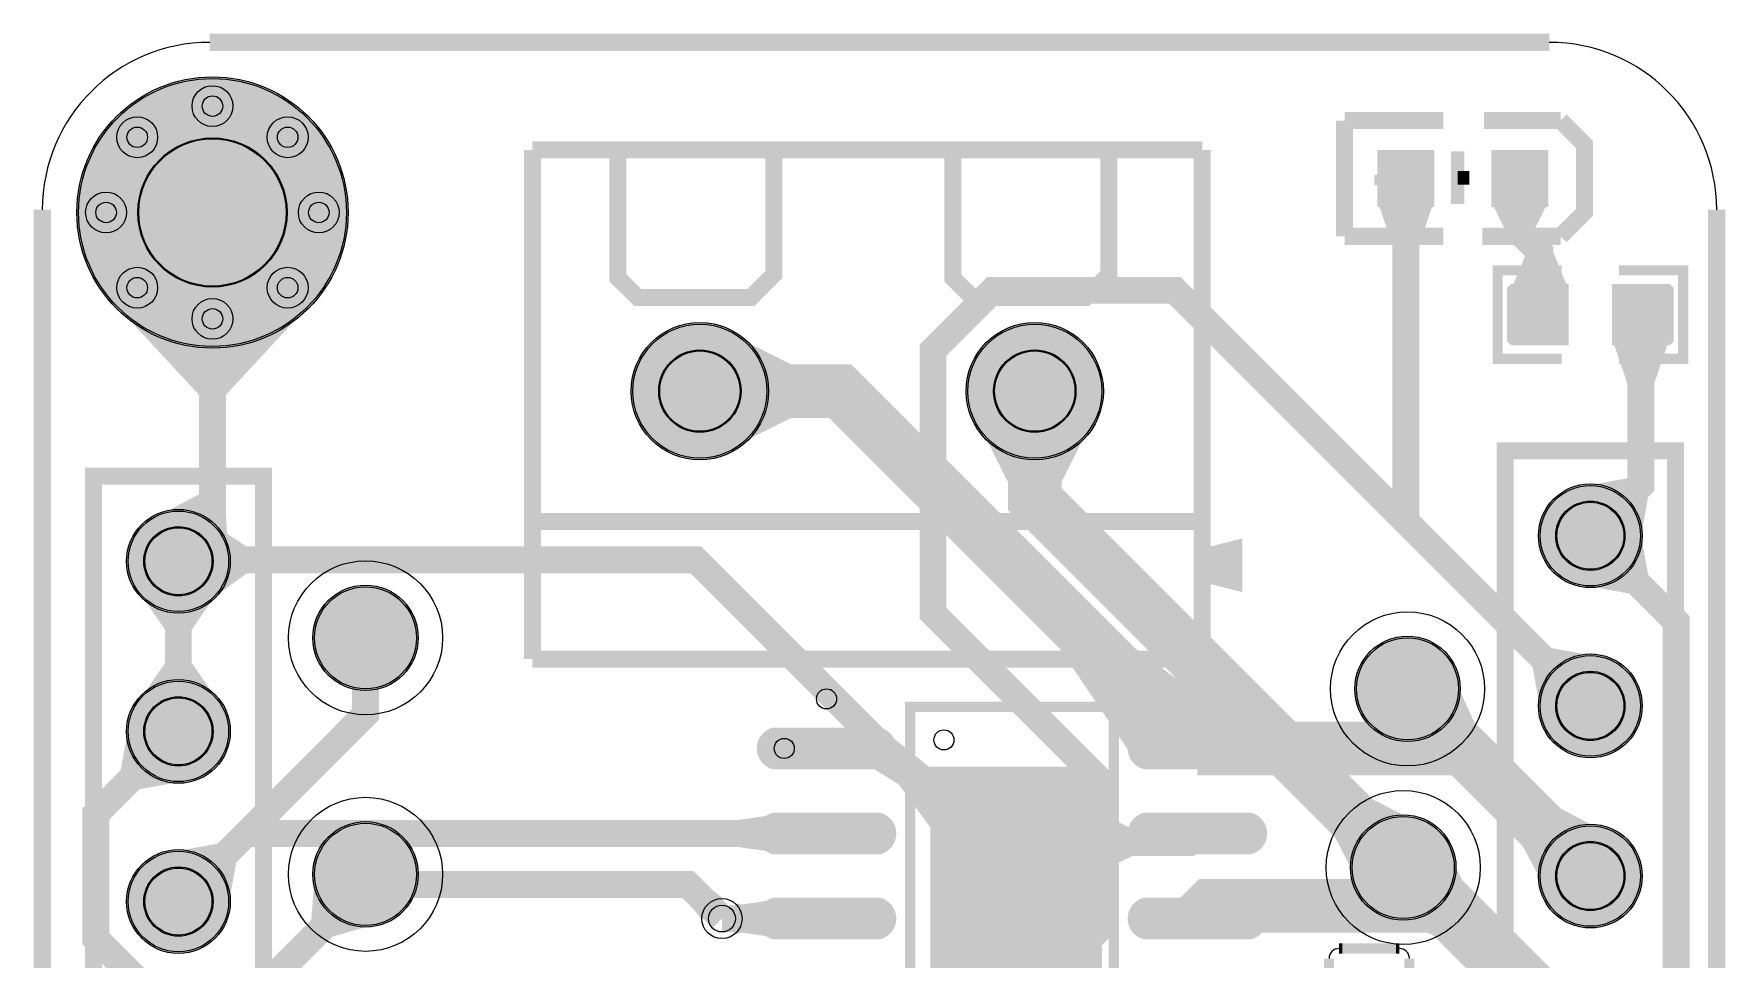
# Model space of a CAD drawing. Header units: millimetres. Extents: x -0.1 to 25.1, y -37.1 to 0.1.
# Drawn here: x -0.13 to 25.13, y -13.69 to 0.13 of the extents above; entities that cross this region are included whole.
import ezdxf

# ---------------------------------------------------------------- set-up
doc = ezdxf.new("R2010")
doc.units = ezdxf.units.MM
for name, color, linetype, true_color in [('BoardOutLine', 7, 'Continuous', 0xff00ff), ('BottomLayer', 7, 'Continuous', 0x0000ff), ('BottomPasteMaskLayer', 7, 'Continuous', 0x800000), ('BottomSilkLayer', 7, 'Continuous', 0x66cc33), ('BottomSolderMaskLayer', 7, 'Continuous', 0xaa00ff), ('Document', 7, 'Continuous', 0xffffff), ('Hole', 7, 'Continuous', 0x222222), ('Multi-Layer', 7, 'Continuous', 0xc0c0c0), ('TopLayer', 7, 'Continuous', 0xff0000), ('TopPasteMaskLayer', 7, 'Continuous', 0x808080), ('TopSilkLayer', 7, 'Continuous', 0xffcc00), ('TopSolderMaskLayer', 7, 'Continuous', 0x800080)]:
    doc.layers.add(name, color=color, linetype=linetype, true_color=true_color)

msp = doc.modelspace()

# ---------------------------------------------------------------- hatches: boundary and pattern name
at = {"layer": 'BottomLayer'}
for points in [[(2.559, -1.256), (2.236, -0.933), (2.105, -1.104), (2.388, -1.387)], [(2.844, -0.933), (2.521, -1.256), (2.692, -1.387), (2.975, -1.104)], [(1.619, -1.646), (1.619, -1.188), (1.832, -1.217), (1.832, -1.617)], [(3.461, -1.646), (3.461, -1.188), (3.248, -1.217), (3.248, -1.617)], [(1.154, -2.769), (1.154, -2.311), (1.367, -2.34), (1.367, -2.74)], [(3.926, -2.769), (3.926, -2.311), (3.713, -2.34), (3.713, -2.74)], [(1.619, -3.892), (1.619, -3.434), (1.832, -3.463), (1.832, -3.863)], [(3.461, -3.892), (3.461, -3.434), (3.248, -3.463), (3.248, -3.863)], [(2.559, -3.824), (2.236, -4.147), (2.105, -3.976), (2.388, -3.693)], [(2.844, -4.147), (2.521, -3.824), (2.692, -3.693), (2.975, -3.976)], [(4.04, -3.863), (1.04, -3.863), (2.34, -5.263), (2.74, -5.263)], [(2.311, -4.33), (2.769, -4.33), (2.74, -4.543), (2.34, -4.543)], [(15.568, -5.868), (14.068, -5.868), (14.418, -6.568), (15.218, -6.568)], [(2.767, -7.597), (1.791, -7.037), (2.34, -6.747), (2.74, -6.976)], [(2.539, -8.299), (2.517, -7.175), (3.049, -7.526), (3.057, -7.926)], [(4.064, -8.89, 1), (5.588, -8.89, 1)], [(19.622, -9.652, 1), (21.146, -9.652, 1)], [(20.303, -10.41), (21.145, -9.637), (21.38, -10.146), (20.79, -10.687)], [(19.559, -12.367), (20.368, -11.558), (19.869, -11.303), (19.304, -11.868)], [(13.997, -11.642), (13.674, -11.965), (13.543, -11.794), (13.826, -11.511)], [(19.558, -12.319, 1), (21.082, -12.319, 1)], [(22.365, -12.493), (23.161, -11.697), (22.675, -11.441), (22.109, -12.007)], [(4.064, -12.421, 1), (5.588, -12.421, 1)], [(20.272, -13.079), (21.081, -12.271), (21.336, -12.77), (20.771, -13.335)], [(4.952, -13.172), (4.065, -12.452), (4.016, -13.1), (4.329, -13.353)], [(10.167, -12.782), (9.849, -13.1), (9.718, -12.934), (10.001, -12.651)], [(14.179, -13.175), (14.179, -12.718), (14.393, -12.746), (14.393, -13.146)], [(14.776, -13.175), (14.776, -12.718), (14.563, -12.746), (14.563, -13.146)]]:
    msp.add_hatch(color=256, dxfattribs=at).paths.add_polyline_path(points)
at = {"layer": 'BottomPasteMaskLayer'}
for points in [[(4.064, -8.89, 1), (5.588, -8.89, 1)], [(19.622, -9.652, 1), (21.146, -9.652, 1)], [(19.558, -12.319, 1), (21.082, -12.319, 1)], [(4.064, -12.421, 1), (5.588, -12.421, 1)]]:
    msp.add_hatch(color=256, dxfattribs=at).paths.add_polyline_path(points)
at = {"layer": 'BottomSolderMaskLayer'}
for points in [[(0.515, -2.54, 1), (4.565, -2.54, 1)], [(2.235, -0.952, 1), (2.845, -0.952, 1)], [(1.112, -1.417, 1), (1.722, -1.417, 1)], [(3.358, -1.417, 1), (3.968, -1.417, 1)], [(0.647, -2.54, 1), (1.257, -2.54, 1)], [(3.823, -2.54, 1), (4.433, -2.54, 1)], [(1.112, -3.663, 1), (1.722, -3.663, 1)], [(3.358, -3.663, 1), (3.968, -3.663, 1)], [(2.235, -4.128, 1), (2.845, -4.128, 1)], [(8.793, -5.207, 1), (10.844, -5.207, 1)], [(13.793, -5.207, 1), (15.844, -5.207, 1)], [(22.339, -7.366, 1), (23.889, -7.366, 1)], [(1.257, -7.747, 1), (2.807, -7.747, 1)], [(4.039, -8.89, 1), (5.613, -8.89, 1)], [(19.596, -9.652, 1), (21.171, -9.652, 1)], [(22.339, -9.906, 1), (23.889, -9.906, 1)], [(1.257, -10.287, 1), (2.807, -10.287, 1)], [(19.533, -12.319, 1), (21.107, -12.319, 1)], [(4.039, -12.421, 1), (5.613, -12.421, 1)], [(22.339, -12.446, 1), (23.889, -12.446, 1)], [(1.257, -12.827, 1), (2.807, -12.827, 1)]]:
    msp.add_hatch(color=256, dxfattribs=at).paths.add_polyline_path(points)
at = {"layer": 'Document'}
for points in [[(8.548, -1.524), (8.548, -3.556), (8.802, -3.81), (10.707, -3.81), (10.961, -3.556), (10.961, -1.524), (10.834, -1.524), (10.834, -3.429), (10.58, -3.683), (8.929, -3.683), (8.675, -3.429), (8.675, -1.524)], [(13.548, -1.524), (13.548, -3.556), (13.802, -3.81), (15.707, -3.81), (15.961, -3.556), (15.961, -1.524), (15.834, -1.524), (15.834, -3.429), (15.58, -3.683), (13.929, -3.683), (13.675, -3.429), (13.675, -1.524)], [(20.273, -1.757), (20.273, -2.417), (20.121, -2.417), (20.121, -1.757)], [(20.549, -2.134), (19.888, -2.134), (19.888, -1.981), (20.549, -1.981)], [(22.402, -2.082), (21.742, -2.082), (21.742, -1.929), (22.402, -1.929)], [(17.318, -7.557), (17.918, -7.407), (17.918, -8.207), (17.318, -8.057)]]:
    msp.add_hatch(color=256, dxfattribs=at).paths.add_polyline_path(points)
at = {"layer": 'Multi-Layer'}
for points in [[(0.54, -2.54, 1), (4.54, -2.54, 1)], [(2.235, -0.952, 1), (2.845, -0.952, 1)], [(1.112, -1.417, 1), (1.722, -1.417, 1)], [(3.358, -1.417, 1), (3.968, -1.417, 1)], [(0.647, -2.54, 1), (1.257, -2.54, 1)], [(3.823, -2.54, 1), (4.433, -2.54, 1)], [(1.112, -3.663, 1), (1.722, -3.663, 1)], [(3.358, -3.663, 1), (3.968, -3.663, 1)], [(2.235, -4.128, 1), (2.845, -4.128, 1)], [(8.818, -5.207, 1), (10.818, -5.207, 1)], [(13.818, -5.207, 1), (15.818, -5.207, 1)], [(22.364, -7.366, 1), (23.864, -7.366, 1)], [(1.282, -7.747, 1), (2.782, -7.747, 1)], [(22.364, -9.906, 1), (23.864, -9.906, 1)], [(1.282, -10.287, 1), (2.782, -10.287, 1)], [(22.364, -12.446, 1), (23.864, -12.446, 1)], [(1.282, -12.827, 1), (2.782, -12.827, 1)]]:
    msp.add_hatch(color=256, dxfattribs=at).paths.add_polyline_path(points)
at = {"layer": 'TopLayer'}
for points in [[(2.311, -1.154), (2.769, -1.154), (2.74, -1.367), (2.34, -1.367)], [(20.758, -1.632), (20.758, -2.432), (19.958, -2.432), (19.958, -1.632)], [(22.46, -1.632), (22.46, -2.432), (21.66, -2.432), (21.66, -1.632)], [(20.758, -2.432), (19.958, -2.432), (20.158, -3.032), (20.558, -3.032)], [(22.46, -2.432), (21.66, -2.432), (21.86, -2.833), (22.26, -2.833)], [(21.957, -3.632), (22.764, -3.632), (22.561, -3.133), (22.161, -3.133)], [(2.311, -3.926), (2.769, -3.926), (2.74, -3.713), (2.34, -3.713)], [(22.764, -3.632), (22.764, -4.496), (21.958, -4.496), (21.958, -3.632)], [(23.464, -3.632), (23.464, -4.496), (24.27, -4.496), (24.27, -3.632)], [(10.48, -5.957), (10.48, -4.457), (11.18, -4.807), (11.18, -5.607)], [(23.464, -4.496), (24.271, -4.496), (24.067, -5.096), (23.667, -5.096)], [(23.067, -6.617), (23.863, -7.413), (23.977, -6.785), (23.695, -6.503)], [(23.067, -8.115), (23.863, -7.319), (23.977, -7.947), (23.695, -8.229)], [(2.594, -8.243), (1.47, -8.243), (1.832, -8.768), (2.232, -8.768)], [(16.234, -10.597), (17.96, -10.254), (16.326, -9.054), (15.194, -9.054)], [(22.365, -9.953), (23.161, -9.157), (22.533, -9.043), (22.251, -9.325)], [(2.594, -9.791), (1.47, -9.791), (1.832, -9.266), (2.232, -9.266)], [(1.283, -10.24), (2.079, -11.036), (1.451, -11.15), (1.169, -10.868)], [(12.441, -10.254, -0.785398), (12.441, -10.828), (10.977, -10.828, -0.785398), (10.977, -10.254)], [(12.495, -10.259), (12.386, -10.828), (12.895, -11.146), (13.106, -10.791)], [(17.979, -10.254, -0.785398), (17.979, -10.828), (16.515, -10.828, -0.785398), (16.515, -10.254)], [(13.278, -11.746), (13.278, -10.846), (12.678, -10.363), (12.678, -10.929)], [(15.678, -10.846), (15.678, -14.046), (13.278, -14.046), (13.278, -10.846)], [(10.977, -12.098), (10.977, -11.524), (10.377, -11.611), (10.377, -12.011)], [(12.441, -11.524, -0.785398), (12.441, -12.098), (10.977, -12.098, -0.785398), (10.977, -11.524)], [(13.997, -11.642), (13.674, -11.965), (13.543, -11.794), (13.826, -11.511)], [(15.678, -11.446), (15.678, -12.446), (16.278, -12.146), (16.278, -11.746)], [(17.979, -11.524, -0.785398), (17.979, -12.098), (16.515, -12.098, -0.785398), (16.515, -11.524)], [(22.365, -12.493), (23.161, -11.697), (22.675, -11.441), (22.109, -12.007)], [(15.179, -12.175), (15.179, -11.718), (15.393, -11.746), (15.393, -12.146)], [(1.985, -12.078), (2.781, -12.874), (2.895, -12.246), (2.613, -11.964)], [(13.749, -12.148), (14.206, -12.148), (14.178, -12.361), (13.778, -12.361)], [(14.749, -12.148), (15.206, -12.148), (15.178, -12.361), (14.778, -12.361)], [(13.749, -12.745), (14.206, -12.745), (14.178, -12.531), (13.778, -12.531)], [(14.749, -12.745), (15.206, -12.745), (15.178, -12.531), (14.778, -12.531)], [(10.347, -13.306), (10.347, -12.856), (10.557, -12.881), (10.557, -13.281)], [(10.977, -13.368), (10.977, -12.794), (10.377, -12.881), (10.377, -13.281)], [(12.441, -12.794, -0.785398), (12.441, -13.368), (10.977, -13.368, -0.785398), (10.977, -12.794)], [(17.979, -12.794, -0.785398), (17.979, -13.368), (16.515, -13.368, -0.785398), (16.515, -12.794)], [(15.282, -12.927), (14.959, -13.25), (15.13, -13.381), (15.413, -13.098)], [(13.749, -13.148), (14.206, -13.148), (14.178, -13.361), (13.778, -13.361)]]:
    msp.add_hatch(color=256, dxfattribs=at).paths.add_polyline_path(points)
at = {"layer": 'TopPasteMaskLayer'}
for points in [[(20.758, -1.632), (20.758, -2.432), (19.958, -2.432), (19.958, -1.632)], [(22.46, -1.632), (22.46, -2.432), (21.66, -2.432), (21.66, -1.632)], [(21.919, -4.514), (22.719, -4.514), (22.769, -4.464), (22.769, -4.236), (22.399, -4.236), (22.399, -3.906), (22.769, -3.906), (22.769, -3.664), (22.719, -3.614), (21.919, -3.614), (21.869, -3.664), (21.869, -4.464)], [(23.469, -4.464), (23.469, -4.236), (23.849, -4.236), (23.849, -3.906), (23.469, -3.906), (23.469, -3.664), (23.519, -3.614), (24.309, -3.614), (24.359, -3.664), (24.359, -4.464), (24.309, -4.514), (23.519, -4.514)], [(12.441, -10.254, -0.785398), (12.441, -10.828), (10.977, -10.828, -0.785398), (10.977, -10.254)], [(17.979, -10.254, -0.785398), (17.979, -10.828), (16.515, -10.828, -0.785398), (16.515, -10.254)], [(15.678, -10.846), (15.678, -14.046), (13.278, -14.046), (13.278, -10.846)], [(12.441, -11.524, -0.785398), (12.441, -12.098), (10.977, -12.098, -0.785398), (10.977, -11.524)], [(17.979, -11.524, -0.785398), (17.979, -12.098), (16.515, -12.098, -0.785398), (16.515, -11.524)], [(12.441, -12.794, -0.785398), (12.441, -13.368), (10.977, -13.368, -0.785398), (10.977, -12.794)], [(17.979, -12.794, -0.785398), (17.979, -13.368), (16.515, -13.368, -0.785398), (16.515, -12.794)]]:
    msp.add_hatch(color=256, dxfattribs=at).paths.add_polyline_path(points)
at = {"layer": 'TopSilkLayer'}
msp.add_hatch(color=256, dxfattribs=at).paths.add_polyline_path([(17.318, -7.557), (17.918, -7.407), (17.918, -8.207), (17.318, -8.057)])
at = {"layer": 'TopSolderMaskLayer'}
for points in [[(0.515, -2.54, 1), (4.565, -2.54, 1)], [(2.235, -0.952, 1), (2.845, -0.952, 1)], [(1.112, -1.417, 1), (1.722, -1.417, 1)], [(3.358, -1.417, 1), (3.968, -1.417, 1)], [(20.783, -1.607), (20.783, -2.457), (19.933, -2.457), (19.933, -1.607)], [(22.485, -1.607), (22.485, -2.457), (21.635, -2.457), (21.635, -1.607)], [(0.647, -2.54, 1), (1.257, -2.54, 1)], [(3.823, -2.54, 1), (4.433, -2.54, 1)], [(1.112, -3.663, 1), (1.722, -3.663, 1)], [(3.358, -3.663, 1), (3.968, -3.663, 1)], [(22.789, -3.607), (22.789, -4.521), (21.932, -4.521), (21.932, -3.607)], [(23.439, -3.607), (23.439, -4.521), (24.296, -4.521), (24.296, -3.607)], [(2.235, -4.128, 1), (2.845, -4.128, 1)], [(8.793, -5.207, 1), (10.844, -5.207, 1)], [(13.793, -5.207, 1), (15.844, -5.207, 1)], [(22.339, -7.366, 1), (23.889, -7.366, 1)], [(1.257, -7.747, 1), (2.807, -7.747, 1)], [(22.339, -9.906, 1), (23.889, -9.906, 1)], [(1.257, -10.287, 1), (2.807, -10.287, 1)], [(12.506, -10.229, -0.785398), (12.506, -10.853), (10.912, -10.853, -0.785398), (10.912, -10.229)], [(18.044, -10.229, -0.785398), (18.044, -10.853), (16.45, -10.853, -0.785398), (16.45, -10.229)], [(15.697, -10.812), (15.697, -14.08), (13.259, -14.08), (13.259, -10.812)], [(12.506, -11.499, -0.785398), (12.506, -12.123), (10.912, -12.123, -0.785398), (10.912, -11.499)], [(18.044, -11.499, -0.785398), (18.044, -12.123), (16.45, -12.123, -0.785398), (16.45, -11.499)], [(22.339, -12.446, 1), (23.889, -12.446, 1)], [(1.257, -12.827, 1), (2.807, -12.827, 1)], [(12.506, -12.769, -0.785398), (12.506, -13.393), (10.912, -13.393, -0.785398), (10.912, -12.769)], [(18.044, -12.769, -0.785398), (18.044, -13.393), (16.45, -13.393, -0.785398), (16.45, -12.769)]]:
    msp.add_hatch(color=256, dxfattribs=at).paths.add_polyline_path(points)

# ---------------------------------------------------------------- linework, layer by layer
at = {"layer": 'BoardOutLine', "const_width": 0.254}
for points in [[(2.5, 0), (22.5, 0)], [(0, -34.5), (0, -2.5)], [(25, -2.5), (25, -34.5)]]:
    msp.add_lwpolyline(points, dxfattribs=at)
at = {"layer": 'BoardOutLine'}
for centre, start, end in [((2.5, -2.5), 90, 180), ((22.5, -2.5), 360, 90)]:
    msp.add_arc(centre, 2.5, start, end, dxfattribs=at)
at = {"layer": 'BottomLayer'}
for points, const_width in [([(1.417, -1.417), (2.075, -1.417), (2.54, -0.952)], 0.4), ([(3.663, -1.417), (3.005, -1.417), (2.54, -0.952)], 0.4), ([(0.952, -2.54), (2.54, -2.54)], 0.4), ([(4.128, -2.54), (2.54, -2.54)], 0.4), ([(1.417, -3.663), (2.075, -3.663), (2.54, -4.128)], 0.4), ([(3.663, -3.663), (3.005, -3.663), (2.54, -4.128)], 0.4), ([(23.114, -9.906), (16.909, -3.701), (14.193, -3.701), (13.299, -4.595), (13.299, -8.524), (15.807, -11.032), (15.807, -13.211), (14.687, -14.331), (9.199, -14.331), (8.637, -14.894), (8.637, -16.385), (10.421, -18.169), (10.423, -18.169)], 0.4), ([(2.54, -7.726), (2.54, -4.128)], 0.4), ([(14.818, -5.207), (14.818, -6.817), (20.32, -12.319)], 0.8), ([(2.54, -7.726), (2.053, -7.726), (2.032, -7.747)], 0.4), ([(13.978, -11.946), (9.758, -7.726), (2.54, -7.726)], 0.4), ([(2.032, -12.827), (4.826, -10.033), (4.826, -8.89)], 0.4), ([(23.114, -12.446), (20.384, -9.716), (20.384, -9.652)], 0.8), ([(23.114, -14.986), (22.987, -14.986), (20.32, -12.319)], 0.8), ([(2.032, -15.367), (4.826, -12.573)], 0.4), ([(4.826, -12.573), (4.826, -12.421)], 0.4), ([(4.826, -12.573), (9.64, -12.573), (10.148, -13.081)], 0.4), ([(13.978, -12.946), (14.978, -12.946)], 0.4)]:
    msp.add_lwpolyline(points, dxfattribs=dict(at, const_width=const_width))
for centre in [(4.826, -8.89), (20.384, -9.652), (20.32, -12.319), (4.826, -12.421)]:
    msp.add_circle(centre, 0.762, dxfattribs=at)
at = {"layer": 'BottomPasteMaskLayer'}
for centre in [(4.826, -8.89), (20.384, -9.652), (20.32, -12.319), (4.826, -12.421)]:
    msp.add_circle(centre, 0.762, dxfattribs=at)
at = {"layer": 'BottomSilkLayer'}
for centre in [(4.826, -8.89), (20.384, -9.652), (4.826, -12.421), (20.32, -12.319)]:
    msp.add_circle(centre, 1.15, dxfattribs=at)
at = {"layer": 'BottomSolderMaskLayer'}
for centre, radius in [((2.54, -2.54), 2.025), ((2.54, -0.952), 0.305), ((2.54, -0.952), 0.153), ((1.417, -1.417), 0.305), ((3.663, -1.417), 0.305), ((1.417, -1.417), 0.153), ((2.54, -2.54), 1.114), ((3.663, -1.417), 0.153), ((0.952, -2.54), 0.305), ((4.128, -2.54), 0.305), ((0.952, -2.54), 0.153), ((4.128, -2.54), 0.153), ((1.417, -3.663), 0.305), ((1.417, -3.663), 0.153), ((3.663, -3.663), 0.305), ((3.663, -3.663), 0.153), ((2.54, -4.128), 0.305), ((2.54, -4.128), 0.153), ((9.818, -5.207), 1.025), ((14.818, -5.207), 1.025), ((9.818, -5.207), 0.615), ((14.818, -5.207), 0.615), ((23.114, -7.366), 0.775), ((2.032, -7.747), 0.775), ((23.114, -7.366), 0.517), ((2.032, -7.747), 0.517), ((4.826, -8.89), 0.787), ((20.384, -9.652), 0.787), ((23.114, -9.906), 0.775), ((2.032, -10.287), 0.775), ((23.114, -9.906), 0.517), ((2.032, -10.287), 0.517), ((20.32, -12.319), 0.787), ((4.826, -12.421), 0.787), ((23.114, -12.446), 0.775), ((2.032, -12.827), 0.775), ((23.114, -12.446), 0.517), ((2.032, -12.827), 0.517)]:
    msp.add_circle(centre, radius, dxfattribs=at)
at = {"layer": 'Document'}
msp.add_circle((11.078, -10.541), 0.15, dxfattribs=at)
at = {"layer": 'Hole'}
msp.add_circle((10.148, -13.081), 0.2, dxfattribs=at)
at = {"layer": 'Multi-Layer'}
for centre, radius in [((2.54, -2.54), 2), ((2.54, -0.952), 0.305), ((2.54, -0.952), 0.153), ((1.417, -1.417), 0.305), ((3.663, -1.417), 0.305), ((1.417, -1.417), 0.153), ((2.54, -2.54), 1.1), ((3.663, -1.417), 0.153), ((0.952, -2.54), 0.305), ((4.128, -2.54), 0.305), ((0.952, -2.54), 0.153), ((4.128, -2.54), 0.153), ((1.417, -3.663), 0.305), ((1.417, -3.663), 0.153), ((3.663, -3.663), 0.305), ((3.663, -3.663), 0.153), ((2.54, -4.128), 0.305), ((2.54, -4.128), 0.153), ((9.818, -5.207), 1), ((14.818, -5.207), 1), ((9.818, -5.207), 0.6), ((14.818, -5.207), 0.6), ((23.114, -7.366), 0.75), ((2.032, -7.747), 0.75), ((23.114, -7.366), 0.5), ((2.032, -7.747), 0.5), ((23.114, -9.906), 0.75), ((2.032, -10.287), 0.75), ((23.114, -9.906), 0.5), ((2.032, -10.287), 0.5), ((23.114, -12.446), 0.75), ((2.032, -12.827), 0.75), ((23.114, -12.446), 0.5), ((2.032, -12.827), 0.5), ((10.148, -13.081), 0.3)]:
    msp.add_circle(centre, radius, dxfattribs=at)
at = {"layer": 'TopLayer'}
for points, const_width in [([(2.54, -0.952), (2.54, -2.54)], 0.4), ([(23.114, -9.906), (20.358, -7.15), (20.358, -2.032)], 0.4), ([(22.06, -2.032), (22.06, -2.832)], 0.4), ([(2.54, -4.128), (2.54, -2.54)], 0.4), ([(22.36, -4.064), (22.36, -3.134), (22.06, -2.832)], 0.4), ([(23.114, -7.366), (23.868, -6.612), (23.868, -4.064)], 0.4), ([(9.82, -5.207), (11.913, -5.207), (17.247, -10.541)], 0.8), ([(23.114, -7.366), (24.396, -8.648), (24.396, -21.324), (23.114, -22.606)], 0.4), ([(2.032, -7.747), (2.032, -10.287)], 0.4), ([(2.032, -10.287), (0.798, -11.521), (0.798, -13.381), (1.515, -14.097), (5.034, -14.097), (5.169, -14.232)], 0.4), ([(13.978, -11.946), (12.573, -10.541), (11.709, -10.541)], 0.4), ([(17.247, -10.541), (21.209, -10.541), (23.114, -12.446)], 0.8), ([(11.709, -11.811), (3.048, -11.811), (2.032, -12.827)], 0.4), ([(14.978, -11.946), (17.112, -11.946), (17.247, -11.811)], 0.4), ([(13.978, -12.946), (13.978, -11.946)], 0.4), ([(14.978, -12.446), (14.978, -11.946)], 0.4), ([(14.978, -12.446), (14.478, -12.446)], 0.4), ([(14.978, -12.946), (14.978, -12.446)], 0.4), ([(17.247, -13.081), (17.437, -12.891), (21.019, -12.891), (23.114, -14.986)], 0.8), ([(11.57, -16.462), (13.978, -14.054), (13.978, -12.946)], 0.4), ([(14.978, -12.946), (15.621, -13.589), (15.621, -18.948)], 0.4), ([(11.709, -13.081), (10.147, -13.081)], 0.4)]:
    msp.add_lwpolyline(points, dxfattribs=dict(at, const_width=const_width))
at = {"layer": 'TopSilkLayer'}
for points, const_width in [([(19.444, -1.168), (19.444, -2.896)], 0.254), ([(19.444, -1.168), (20.917, -1.168)], 0.254), ([(21.527, -1.168), (22.67, -1.168)], 0.254), ([(22.67, -1.168), (23.025, -1.524), (23.025, -2.54), (22.67, -2.896)], 0.254), ([(7.318, -1.607), (17.318, -1.607)], 0.254), ([(7.318, -1.607), (7.318, -9.207)], 0.254), ([(8.595, -1.608), (8.595, -3.518), (8.89, -3.81), (10.579, -3.81), (10.922, -3.47), (10.922, -1.608)], 0.254), ([(13.595, -1.608), (13.595, -3.518), (13.89, -3.81), (15.579, -3.81), (15.922, -3.47), (15.922, -1.608)], 0.254), ([(17.318, -1.607), (17.318, -9.207)], 0.254), ([(21.133, -1.626), (21.133, -2.413)], 0.203), ([(21.133, -2.024), (21.308, -2.024)], 0.203), ([(19.444, -2.896), (20.917, -2.896)], 0.254), ([(21.501, -2.896), (22.67, -2.896)], 0.254), ([(22.688, -3.403), (21.729, -3.403), (21.729, -4.725), (22.688, -4.725)], 0.152), ([(23.54, -3.403), (24.499, -3.403), (24.499, -4.725), (23.54, -4.725)], 0.152), ([(7.318, -7.154), (17.318, -7.154)], 0.254), ([(7.318, -9.207), (17.318, -9.207)], 0.254), ([(19.212, -14.298), (19.212, -13.678)], 0.15), ([(19.362, -13.528), (19.412, -13.528)], 0.15), ([(20.212, -13.528), (19.412, -13.528)], 0.15), ([(20.262, -13.528), (20.212, -13.528)], 0.15), ([(20.412, -14.298), (20.412, -13.678)], 0.15)]:
    msp.add_lwpolyline(points, dxfattribs=dict(at, const_width=const_width))
for points, const_width in [([(21.844, -6.096), (24.384, -6.096), (24.384, -26.416), (21.844, -26.416), (21.844, -6.096)], 0.254), ([(0.762, -6.477), (3.302, -6.477), (3.302, -26.797), (0.762, -26.797), (0.762, -6.477)], 0.254), ([(12.957, -9.92), (15.999, -9.92), (15.999, -14.972), (12.957, -14.972), (12.957, -9.92)], 0.152)]:
    msp.add_lwpolyline(points, close=True, dxfattribs=dict(at, const_width=const_width))
for centre in [(11.709, -9.802), (13.462, -10.414)]:
    msp.add_circle(centre, 0.15, dxfattribs=at)
for centre, start, end in [((19.362, -13.678), 90, 180), ((20.262, -13.678), 0, 90)]:
    msp.add_arc(centre, 0.15, start, end, dxfattribs=at)
at = {"layer": 'TopSolderMaskLayer'}
for centre, radius in [((2.54, -2.54), 2.025), ((2.54, -0.952), 0.305), ((2.54, -0.952), 0.153), ((1.417, -1.417), 0.305), ((3.663, -1.417), 0.305), ((1.417, -1.417), 0.153), ((2.54, -2.54), 1.114), ((3.663, -1.417), 0.153), ((0.952, -2.54), 0.305), ((4.128, -2.54), 0.305), ((0.952, -2.54), 0.153), ((4.128, -2.54), 0.153), ((1.417, -3.663), 0.305), ((1.417, -3.663), 0.153), ((3.663, -3.663), 0.305), ((3.663, -3.663), 0.153), ((2.54, -4.128), 0.305), ((2.54, -4.128), 0.153), ((9.818, -5.207), 1.025), ((14.818, -5.207), 1.025), ((9.818, -5.207), 0.615), ((14.818, -5.207), 0.615), ((23.114, -7.366), 0.775), ((2.032, -7.747), 0.775), ((23.114, -7.366), 0.517), ((2.032, -7.747), 0.517), ((23.114, -9.906), 0.775), ((2.032, -10.287), 0.775), ((23.114, -9.906), 0.517), ((2.032, -10.287), 0.517), ((23.114, -12.446), 0.775), ((2.032, -12.827), 0.775), ((23.114, -12.446), 0.517), ((2.032, -12.827), 0.517)]:
    msp.add_circle(centre, radius, dxfattribs=at)

doc.saveas('drawing.dxf')
